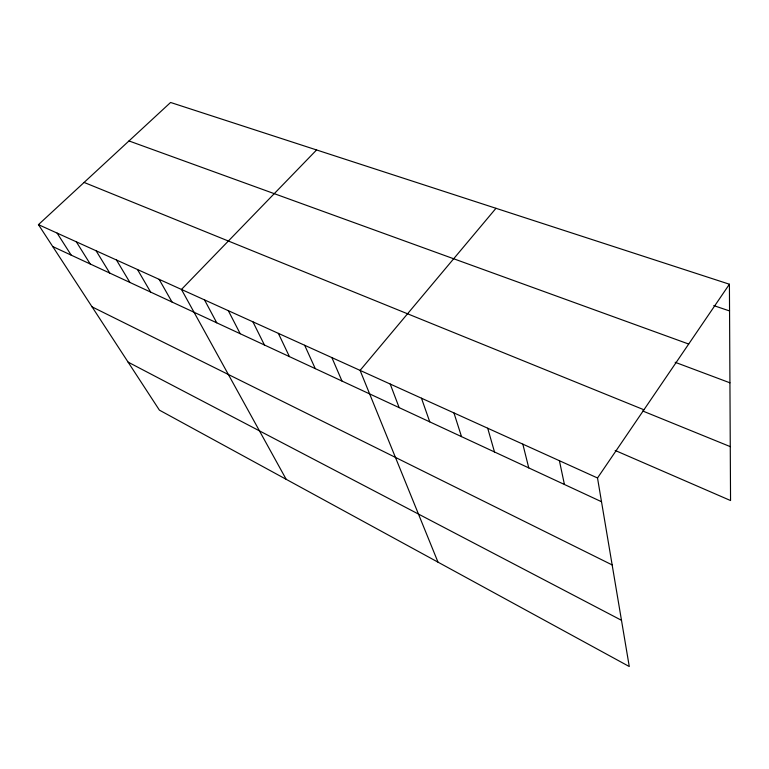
<?xml version="1.0" encoding="UTF-8"?>
<svg xmlns="http://www.w3.org/2000/svg" width="769" height="769" viewBox="0 0 769 769"><rect width="100%" height="100%" fill="white"/><g stroke="black" fill="none" stroke-linecap="round" stroke-linejoin="round"><path stroke-width="1.15" d="M597.513 477.982L729.416 284.222L170.583 102.469L38.45 224.644L159.404 410.137L629.273 666.531L597.513 477.982L38.45 224.644M495.976 208.303L360.084 370.398L438.003 562.158M316.588 149.955L181.455 289.452L286.193 479.327M713.747 305.591L729.56 310.945M128.981 140.938L688.697 344.041M675.153 362.286L729.935 382.818M84.1 182.436L643.941 409.781M642.711 410.992L730.271 446.626M615.181 450.461L730.55 500.542L729.416 284.222M52.744 246.561L601.512 501.724M92.059 306.86L612.162 564.936M128.096 362.122L621.487 620.304M57.108 233.103L71.209 255.145M76.314 241.802L90.213 263.988M96.087 250.771L109.775 273.082M116.465 259.999L129.903 282.434M137.468 269.515L150.637 292.085M159.116 279.33L172.016 302.015M204.516 299.9L216.762 322.826M228.326 310.686L240.207 333.727M252.924 321.836L264.421 344.983M278.359 333.362L289.423 356.614M304.668 345.281L315.271 368.63M331.891 357.614L341.994 381.049M390.21 384.039L399.149 407.628M421.47 398.207L429.756 421.864M453.95 412.924L461.515 436.629M487.709 428.227L494.496 451.961M522.833 444.146L528.764 467.898M559.409 460.718L564.417 484.47"/></g></svg>
